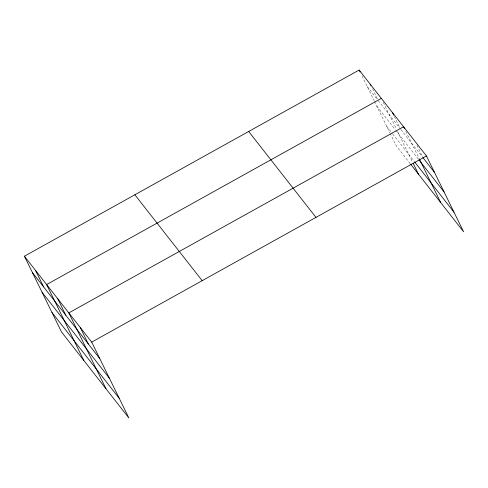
<?xml version="1.0" encoding="UTF-8"?>
<svg xmlns="http://www.w3.org/2000/svg" width="488" height="488" viewBox="0 0 488 488"><rect width="100%" height="100%" fill="white"/><g stroke="black" fill="none" stroke-linecap="round" stroke-linejoin="round"><path stroke-width="0.37" stroke-dasharray="2.44 1.83" d="M367.202 86.504L377.383 99.497M378.31 100.674L400.52 129.027M400.983 129.619L423.065 157.807M376.803 106.097L395.31 129.723M395.774 130.314L418.448 159.253M386.697 126.288L392.248 133.376M392.712 133.968L414.458 161.729M410.176 163.608L396.293 145.888L390.339 133.724M416.935 145.29L422.419 156.489M405.815 131.345L419.241 158.746M394.389 116.516L399.873 127.71M383.281 102.34L396.366 129.039M397.69 131.748L412.549 162.071M372.503 88.822L377.663 99.357M362.041 75.963L374.156 100.693M374.485 101.37L390.004 133.047"/><path stroke-width="0.73" d="M24.4 256.206L91.707 342.112L128.863 417.96L61.561 332.053L24.4 256.206L359.137 70.04L426.439 155.946L463.6 231.794L410.64 164.194M381.348 98.387L46.61 284.553L83.771 360.406M91.707 342.112L426.439 155.946M423.065 157.807L434.509 172.41M418.911 159.844L444.11 192.01M414.922 162.315L453.999 212.201M248.673 131.473L315.98 217.38M134.865 194.767L202.166 280.679M32.464 272.67L99.772 358.576M42.066 292.263L109.373 378.176M51.96 312.454L119.261 398.367M404.528 128.71L403.558 126.74L68.82 312.906L105.981 388.753M419.57 159.417L440.719 202.587M392.456 112.563L393.743 115.198M413.208 163.425L418.509 174.234M370.24 84.211L370.886 85.528M359.137 70.04L360.107 72.01M80.264 327.509L88.328 343.973M57.718 298.729L65.782 315.193M35.508 270.376L43.572 286.84"/></g></svg>
